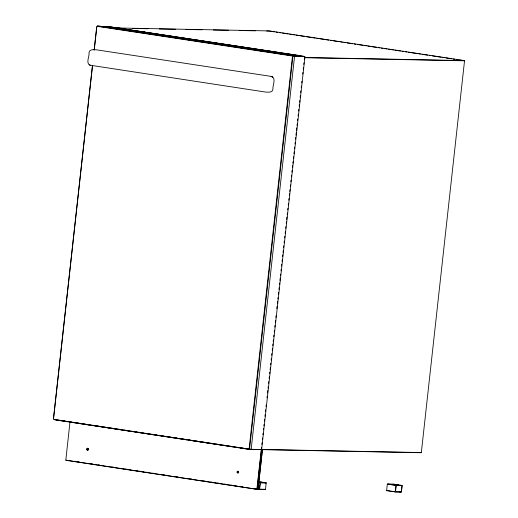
<?xml version="1.0" encoding="UTF-8"?>
<svg xmlns="http://www.w3.org/2000/svg" width="518" height="518" viewBox="0 0 518 518"><rect width="100%" height="100%" fill="white"/><g stroke="black" fill="none" stroke-linecap="round" stroke-linejoin="round"><path stroke-width="0.78" d="M53.438 418.829L92.476 65.255M94.159 49.987L96.736 26.677M53.529 418.868L92.56 65.287M94.25 50.019L96.821 26.716M65.844 459.887L70.008 421.743M249.145 448.627L292.437 56.475M249.598 448.666L292.89 56.52M251.236 448.698L294.535 56.553M256.915 488.953L261.493 447.578M261.849 444.366L262.03 442.76M262.38 439.542L262.561 437.937M262.917 434.725L263.092 433.119M263.448 429.908L263.623 428.295M263.889 425.887L264.07 424.281M264.42 421.069L264.601 419.463M264.957 416.252L265.132 414.64M265.488 411.428L265.663 409.822M266.019 406.611L266.194 405.005M266.997 397.772L267.171 396.166M267.528 392.955L267.793 390.546M268.059 388.131L268.233 386.525M268.589 383.314L268.771 381.708M269.12 378.496L269.302 376.89M269.658 373.672L269.833 372.066M270.098 369.658L270.364 367.249M270.629 364.84L270.81 363.235M271.16 360.016L271.341 358.411M271.697 355.199L271.872 353.593M272.228 350.382L272.403 348.776M272.759 345.558L272.934 343.952M273.2 341.543L273.381 339.938M273.737 336.726L273.912 335.12M274.268 331.902L274.443 330.296M274.799 327.085L274.974 325.479M275.33 322.267L275.505 320.655M275.861 317.443L276.042 315.838M276.839 308.611L277.104 306.196M277.37 303.788L277.635 301.379M277.901 298.97L278.082 297.364M278.431 294.146L278.613 292.541M278.969 289.329L279.144 287.723M279.5 284.511L279.675 282.906M279.94 280.491L280.206 278.082M280.471 275.673L280.652 274.067M281.009 270.856L281.183 269.25M281.539 266.032L281.714 264.426M282.07 261.214L282.245 259.609M282.601 256.397L282.783 254.785M283.048 252.376L283.223 250.77M283.579 247.559L283.754 245.953M284.11 242.741L284.285 241.129M284.641 237.917L284.822 236.312M285.172 233.1L285.353 231.494M285.709 228.283L285.884 226.67M286.24 223.459L286.415 221.853M286.681 219.444L286.946 217.036M287.212 214.62L287.393 213.015M287.749 209.803L287.924 208.197M288.28 204.986L288.455 203.38M288.811 200.162L288.986 198.556M289.342 195.344L289.517 193.738M289.789 191.33L289.963 189.724M290.32 186.506L290.494 184.9M290.851 181.689L291.025 180.083M291.381 176.871L291.563 175.265M291.912 172.047L292.094 170.441M292.443 167.23L292.625 165.624M292.89 163.215L293.065 161.61M293.421 158.391L293.602 156.786M293.952 153.574L294.133 151.968M294.483 148.757L294.664 147.144M295.02 143.933L295.195 142.327M295.551 139.115L295.726 137.51M295.992 135.101L296.257 132.686M296.529 130.277L296.795 127.868M297.06 125.46L297.235 123.854M297.591 120.636L297.766 119.03M298.122 115.818L298.297 114.213M298.653 111.001L298.834 109.395M299.184 106.177L299.365 104.571M299.631 102.163L299.805 100.557M300.162 97.345L300.336 95.739M300.693 92.521L300.874 90.915M301.223 87.704L301.405 86.098M301.761 82.886L301.936 81.281M302.732 74.048L302.913 72.442M303.263 69.231L303.444 67.618M303.801 64.407L303.975 62.801M304.331 59.589L304.506 57.984M257.161 488.973L261.545 449.261M261.674 449.229L304.934 56.922M258.068 488.973L262.458 449.261L258.113 488.992M259.44 488.973L260.094 483.009M259.647 488.998L260.308 483.035M265.54 489.109L266.155 483.126M386.681 490.293L387.296 484.311M395.318 491.608L395.979 485.644M395.525 491.627L396.186 485.664M401.379 491.724L402.033 485.761M401.418 491.737L402.072 485.774M421.367 452.285L464.504 61.059M97.332 25.965L98.485 25.984M101.055 26.392L108.327 26.528M108.256 26.593L100.991 26.457L102.635 26.716M99.851 26.509L108.327 26.671M110.405 27.551L118.745 28.419L115.404 28.393M115.372 28.393L110.379 27.59L118.713 28.458M269.237 30.912L115.941 27.946L121.562 28.749M116.563 28.134L121.406 28.225M132.699 28.445L148.031 28.743M159.324 28.963L175.46 29.273M185.949 29.474L202.085 29.791M213.377 30.005L228.71 30.303M239.199 30.51L255.335 30.821M266.628 31.041L269.049 31.086M138.759 31.423C123.394 31.009 157.071 33.495 138.798 31.423M138.759 31.462L135.425 31.397L143.771 32.187M165.52 35.975L168.836 36.033L165.495 36.014M188.895 39.09L193.849 39.886L185.509 39.018L188.85 39.044M185.528 39.057L188.843 39.083M185.528 39.025L193.881 39.847L188.882 39.044M215.592 43.551L218.926 43.654L210.554 42.826M215.611 43.596L218.894 43.693M240.605 47.358C222.351 44.665 261.687 49.475 235.619 46.665M235.606 46.633L243.933 47.501M265.65 51.165C246.762 48.472 286.771 53.302 260.664 50.473M260.651 50.447L263.973 50.55M265.682 51.172L268.997 51.23M293.033 55.588L300.349 55.814M292.955 55.717L294.101 55.743M293.188 56.08L294.334 56.106M294.703 56.248L304.72 56.443M294.075 56.462L304.862 56.669M304.545 57.492L464.296 60.58M304.688 57.712L464.439 60.807M249.793 449.112L250.945 449.138M261.441 449.456L421.186 452.551M250.706 449.287L261.493 449.495M249.495 449.397L420.998 452.726M66.032 460.301L66.718 460.314M393.233 484.09L387.574 483.98L395.933 485.262M260.334 482.666L265.993 482.77M396.212 485.295L401.877 485.405L393.518 484.116M260.444 482.834L266.103 482.938M396.322 485.463L401.981 485.573M257.265 489.212L257.958 489.225M259.738 489.199L265.397 489.309M395.616 491.828L401.282 491.938M259.596 489.329L265.261 489.439M395.48 491.964L401.139 492.074M257.103 489.368L257.796 489.38M213.869 42.89L218.887 43.693M115.365 28.348L110.392 27.59M138.779 31.462L143.758 32.265M165.456 35.969L160.483 35.211L165.462 36.007M215.54 43.59L210.573 42.858L215.559 43.544M269.613 30.95L464.225 60.554M269.703 31.151L274.488 31.876M276.081 32.122L277.68 32.362M279.273 32.608L280.866 32.848M282.465 33.094L288.047 33.942M289.64 34.182L291.239 34.428M292.832 34.667L294.425 34.913M296.024 35.153L298.413 35.515M300.013 35.761L304.798 36.487M306.391 36.733L315.164 38.067M316.757 38.306L318.356 38.552M319.949 38.792L328.723 40.126M330.316 40.372L331.915 40.611M333.508 40.857L339.089 41.705M340.689 41.945L342.281 42.191M343.881 42.431L345.474 42.677M347.066 42.916L352.648 43.765M354.247 44.011L355.84 44.25M357.439 44.496L363.021 45.344M364.614 45.584L366.213 45.83M367.806 46.07L369.399 46.316M370.998 46.555L376.58 47.41M378.172 47.65L379.772 47.889M381.365 48.135L382.957 48.375M384.557 48.621L386.946 48.983M388.545 49.229L390.138 49.469M391.731 49.715L393.33 49.955M394.923 50.201L400.505 51.049M402.104 51.288L403.697 51.535M405.29 51.774L406.889 52.02M408.482 52.26L417.255 53.594M418.848 53.84L420.448 54.079M422.04 54.325L427.622 55.173M429.221 55.413L430.814 55.659M432.407 55.899L441.181 57.233M442.78 57.479L444.373 57.718M445.966 57.964L451.554 58.812M453.146 59.052L454.739 59.298M456.339 59.538L457.931 59.784M459.524 60.023L464.316 60.755M108.469 26.541L300.272 55.717M109.298 26.742L304.649 56.41M109.563 26.923L111.163 27.169M112.769 27.415L114.368 27.655M123.161 28.995L124.767 29.241M126.366 29.481L127.965 29.727M129.565 29.966L135.159 30.821M136.765 31.061L138.364 31.307M139.964 31.553L145.558 32.401M147.157 32.647L148.763 32.887M150.362 33.133L151.962 33.372M153.561 33.618L162.361 34.959M163.96 35.198L165.559 35.444M167.159 35.684L175.958 37.024M177.557 37.27L179.157 37.51M180.756 37.756L186.357 38.604M187.956 38.85L189.556 39.096M191.155 39.336L192.754 39.582M194.354 39.821L199.954 40.676M201.554 40.916L206.352 41.647M207.951 41.893L210.353 42.256M211.953 42.502L216.751 43.227M218.35 43.473L219.949 43.719M221.549 43.959L227.149 44.813M228.749 45.053L230.348 45.299M231.947 45.545L233.547 45.785M235.146 46.031L240.747 46.879M242.346 47.125L243.946 47.365M245.545 47.611L251.146 48.465M252.745 48.705L254.344 48.951M255.944 49.191L257.543 49.437M259.142 49.676L264.743 50.531M266.343 50.777L271.141 51.502M272.74 51.748L275.142 52.111M276.741 52.357L281.539 53.089M283.139 53.328L284.738 53.574M286.337 53.814L295.137 55.154M296.736 55.4L298.336 55.64M299.935 55.886L304.739 56.617M168.816 36.033L160.47 35.205L168.803 36.072M264.012 50.557L268.978 51.314M99.093 26.042L293.984 55.691M110.625 27.933L112.225 28.179M113.824 28.419L116.22 28.788M137.794 32.064L140.197 32.433M161.771 35.716L163.371 35.956M164.97 36.202L167.366 36.564M185.748 39.362L187.348 39.601M188.947 39.847L190.546 40.093M212.917 43.493L214.517 43.739M236.098 47.021L238.494 47.384M240.093 47.63L241.692 47.87M260.075 50.667L262.471 51.029M264.07 51.276L265.669 51.515M291.239 55.407L292.838 55.653M97.449 26.01L292.34 55.659M100.039 26.496L101.638 26.735M164.737 36.331L166.336 36.577M97.235 26.334L292.126 55.976M419.334 452.447L420.927 452.693M259.635 449.397L261.234 449.637M259.285 449.352L260.878 449.592M53.84 419.366L249.255 449.1M56.43 419.845L58.029 420.085M59.628 420.331L61.221 420.571M62.82 420.817L65.216 421.179M66.816 421.425L68.415 421.665M70.008 421.911L71.607 422.151M73.206 422.397L74.799 422.636M77.201 423.005L78.794 423.245M80.394 423.491L81.993 423.73M83.586 423.977L85.185 424.216M86.784 424.462L89.18 424.825M93.972 425.556L95.571 425.796M97.164 426.042L98.763 426.282M100.362 426.528L101.962 426.767M104.358 427.136L105.95 427.376M107.55 427.622L109.149 427.862M110.742 428.108L112.341 428.347M113.941 428.593L115.54 428.833M117.936 429.202L119.528 429.441M121.128 429.687L122.727 429.927M124.326 430.173L125.919 430.413M127.519 430.659L129.914 431.021M131.514 431.267L133.107 431.507M134.706 431.753L136.305 431.993M137.905 432.239L139.497 432.478M141.893 432.841L143.492 433.087M145.092 433.333L146.691 433.572M148.284 433.819L149.883 434.058M151.483 434.304L153.878 434.667M155.471 434.906L157.071 435.152M158.67 435.398L160.269 435.638M161.862 435.884L163.461 436.124M165.061 436.37L166.654 436.609M169.049 436.972L170.649 437.218M172.248 437.457L173.847 437.704M175.44 437.95L177.039 438.189M178.639 438.435L180.232 438.675M182.634 439.037L184.227 439.283M185.826 439.523L187.425 439.769M189.018 440.015L190.618 440.255M193.013 440.617L194.613 440.863M196.212 441.103L197.805 441.349M199.404 441.589L201.003 441.835M202.596 442.081L204.196 442.32M206.591 442.683L208.191 442.929M209.79 443.168L211.383 443.414M212.982 443.654L214.581 443.9M216.181 444.146L218.577 444.509M220.169 444.748L221.769 444.994M223.368 445.234L224.961 445.48M226.56 445.72L228.16 445.966M229.759 446.212L232.155 446.574M236.946 447.299L238.539 447.546M240.138 447.785L244.93 448.517M247.326 448.879L248.925 449.125M55.769 419.858L67.767 421.684M69.367 421.924L78.166 423.264M79.766 423.51L91.764 425.33M93.363 425.576L122.164 429.959M123.763 430.199L129.358 431.054M130.963 431.293L132.563 431.539M134.162 431.779L142.962 433.119M144.561 433.365L156.559 435.191M158.158 435.431L183.754 439.322M185.353 439.568L186.953 439.814M188.552 440.054L197.352 441.394M198.951 441.634L210.949 443.46M212.548 443.706L238.144 447.597M239.743 447.843L248.543 449.184M53.989 419.69L248.88 449.333M393.589 484.265L398.873 485.068M400.382 485.301L401.89 485.528M387.529 484.149L395.83 485.411M399.572 491.815L401.087 492.048M386.823 490.52L395.13 491.783M386.894 490.669L395.195 491.932M258.391 481.604L265.941 482.75M258.463 481.753L266.012 482.899M258.54 482.407L260.055 482.634M258.443 482.556L259.952 482.782M257.737 488.921L259.246 489.154M74.346 461.266L75.939 461.512M77.538 461.752L79.131 461.998M87.911 463.332L89.504 463.571M91.097 463.817L92.696 464.057M98.278 464.905L99.877 465.151M101.47 465.391L103.069 465.637M111.843 466.971L113.442 467.21M115.035 467.456L116.628 467.696M122.216 468.55L123.808 468.79M125.408 469.036L127.001 469.276M128.6 469.522L130.193 469.761M135.781 470.609L137.374 470.856M138.973 471.095L140.566 471.341M142.159 471.581L143.758 471.827M146.154 472.189L147.747 472.429M152.532 473.161L154.131 473.4M162.905 474.741L164.504 474.98M166.097 475.226L167.69 475.466M176.47 476.8L178.062 477.046M179.662 477.285L181.255 477.531M186.843 478.379L188.435 478.619M190.035 478.865L191.628 479.105M193.22 479.351L194.82 479.59M200.401 480.439L202.001 480.685M203.593 480.924L205.193 481.17M210.774 482.018L212.374 482.264M213.966 482.504L215.566 482.75M217.159 482.99L218.751 483.236M224.339 484.084L225.932 484.324M230.724 485.055L232.317 485.295M234.712 485.657L236.305 485.903M241.097 486.629L242.689 486.875M254.655 488.694L256.255 488.934M257.809 489.076L259.317 489.303M66.013 460.152L257.731 489.355M66.09 460.327L256.773 489.335M90.158 65.216L265.404 92.036C267.955 92.191 272.572 92.884 272.941 89.174C272.397 85.476 276.8 77.836 271.115 76.386L96.549 49.832C93.991 49.676 89.374 48.983 89.005 52.694C89.756 56.274 85.315 63.215 90.158 65.216L89.115 64.756M271.788 76.651L271.115 76.386L272.831 77.111L271.788 76.651M238.507 472.61A0.868 0.719 -88.9 0 0 238.034 471.231A0.868 0.719 -88.9 0 0 237.276 472.422A0.868 0.719 -88.9 0 0 238.507 472.61M238.345 472.61A0.868 0.719 -88.9 0 0 237.866 471.225A0.868 0.719 -88.9 0 0 237.108 472.422A0.868 0.719 -88.9 0 0 238.345 472.61M88.189 449.805A0.958 0.79 -88.9 0 0 87.671 448.277A0.958 0.79 -88.9 0 0 86.83 449.598A0.958 0.79 -88.9 0 0 88.189 449.805A0.932 0.771 -88.9 0 0 87.717 448.303A0.932 0.771 -88.9 0 0 86.901 449.592A0.932 0.771 -88.9 0 0 88.222 449.792"/></g></svg>
